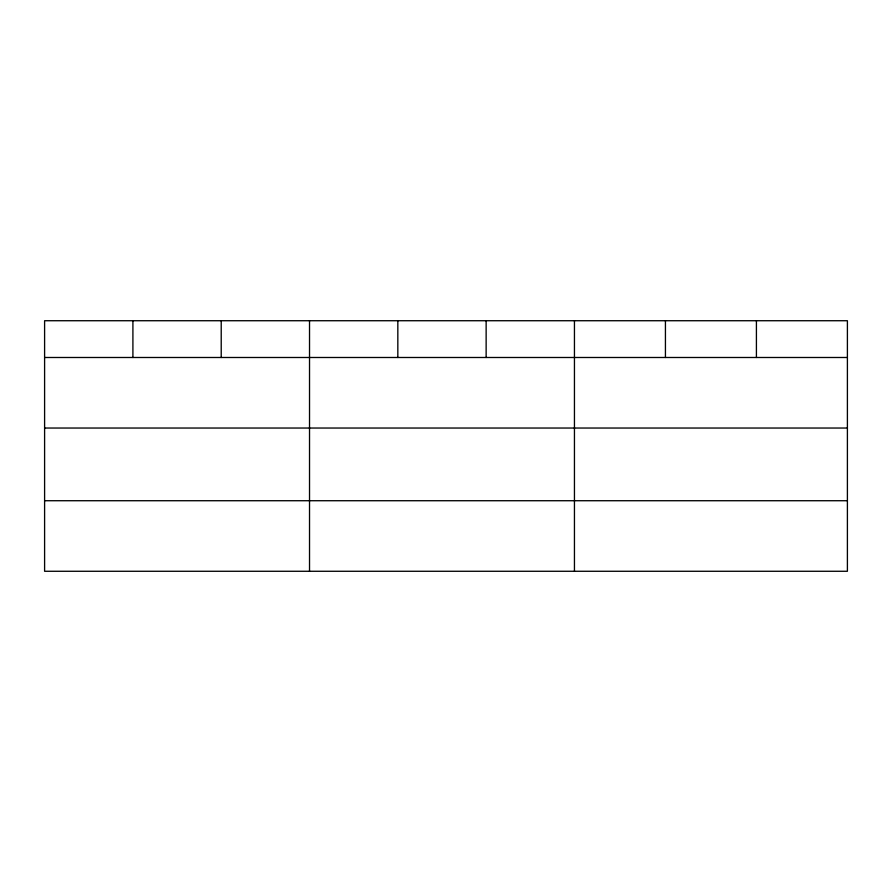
<?xml version="1.0" encoding="UTF-8"?>
<svg xmlns="http://www.w3.org/2000/svg" width="892" height="892" viewBox="0 0 892 892"><rect width="100%" height="100%" fill="white"/><g stroke="black" fill="none" stroke-linecap="round" stroke-linejoin="round"><path stroke-width="1.34" d="M847.4 428.037L847.4 320.73L44.6 320.73L44.6 571.27L847.4 571.27L847.4 428.037L44.6 428.037M44.6 357.491L847.4 357.491M44.6 500.724L847.4 500.724M756.416 320.73L756.416 357.491M665.432 320.73L665.432 357.491M574.448 320.73L574.448 571.27M486.14 320.73L486.14 357.491M397.832 320.73L397.832 357.491M309.524 320.73L309.524 571.27M221.216 320.73L221.216 357.491M132.908 320.73L132.908 357.491"/></g></svg>
